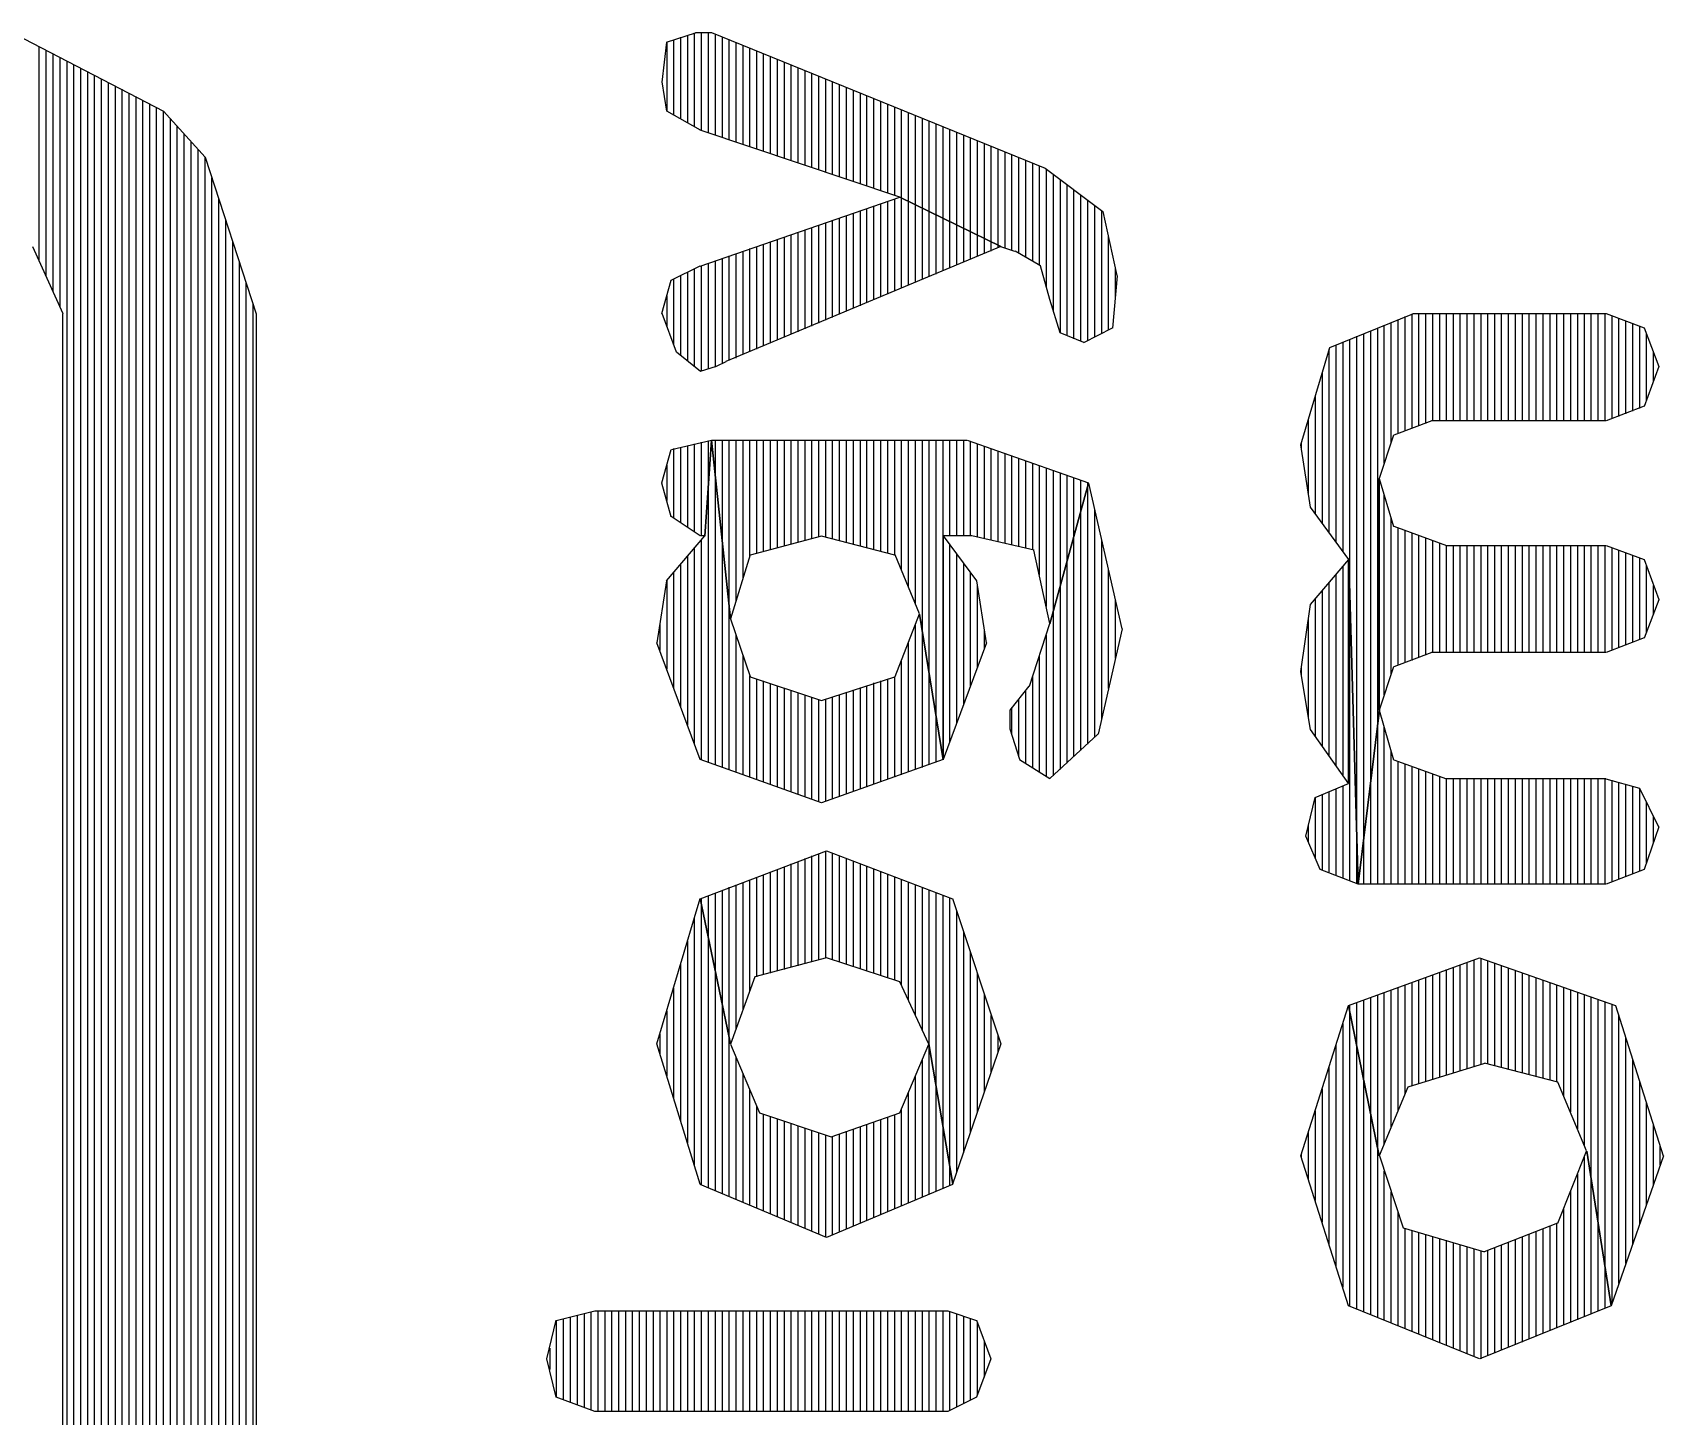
# Model space of a CAD drawing. Extents: x -34 to 106, y -22 to 53.
# Drawn here: x 37.76 to 40.196, y 21.639 to 23.705 of the extents above; entities that cross this region are included whole.
import ezdxf

# ---------------------------------------------------------------- set-up
doc = ezdxf.new("R2010")
doc.units = 0
doc.layers.add('BG_SILKTOP20240221', color=40, linetype='CONTINUOUS')

msp = doc.modelspace()

# ---------------------------------------------------------------- linework, layer by layer
at = {"layer": 'BG_SILKTOP20240221'}
for points in [[(37.733732, 23.702772), (37.955474, 23.587964)], [(38.706806, 23.69058), (38.75024, 23.704804)], [(38.738302, 23.701248), (38.738302, 23.570438)], [(38.748208, 23.70455), (38.748208, 23.564596)], [(38.75024, 23.705058), (38.773862, 23.705058)], [(38.758622, 23.705058), (38.758622, 23.559516)], [(38.769036, 23.705058), (38.769036, 23.555706)], [(38.774116, 23.705058), (39.272464, 23.50262)], [(38.77945, 23.702264), (38.77945, 23.55215)], [(37.769546, 23.683976), (37.769546, 23.363936)], [(37.77996, 23.678642), (37.77996, 23.341584)], [(38.700202, 23.631144), (38.70706, 23.69058)], [(38.70706, 23.691088), (38.70706, 23.587964)], [(38.717474, 23.69439), (38.717474, 23.582376)], [(38.727888, 23.6982), (38.727888, 23.57628)], [(38.789864, 23.698454), (38.789864, 23.549102)], [(38.79977, 23.694136), (38.79977, 23.545038)], [(38.810184, 23.689818), (38.810184, 23.541482)], [(38.820598, 23.686262), (38.820598, 23.538688)], [(38.831012, 23.681436), (38.831012, 23.534624)], [(38.841172, 23.677372), (38.841172, 23.531576)], [(37.790374, 23.673308), (37.790374, 23.318724)], [(37.800788, 23.667974), (37.800788, 23.296118)], [(37.810948, 23.662386), (37.810948, 14.340078)], [(37.821108, 23.657052), (37.821108, 14.293088)], [(37.831522, 23.651718), (37.831522, 14.246606)], [(38.851332, 23.673054), (38.851332, 23.527766)], [(38.861746, 23.669244), (38.861746, 23.524718)], [(38.87216, 23.66518), (38.87216, 23.521416)], [(38.88232, 23.660354), (38.88232, 23.517352)], [(38.892734, 23.656544), (38.892734, 23.51405)], [(38.902894, 23.65248), (38.902894, 23.511002)], [(37.841936, 23.646892), (37.841936, 14.200632)], [(37.852096, 23.641304), (37.852096, 14.153642)], [(37.86251, 23.636224), (37.86251, 14.106906)], [(37.87267, 23.630382), (37.87267, 14.059916)], [(38.70706, 23.587964), (38.700202, 23.631398)], [(38.913308, 23.648162), (38.913308, 23.506938)], [(38.923468, 23.644098), (38.923468, 23.50389)], [(38.933882, 23.639272), (38.933882, 23.50008)], [(38.944296, 23.635208), (38.944296, 23.496524)], [(38.954456, 23.631398), (38.954456, 23.493476)], [(38.964616, 23.62708), (38.964616, 23.489666)], [(37.883084, 23.625556), (37.883084, 14.013942)], [(37.893244, 23.620476), (37.893244, 14.018006)], [(37.903658, 23.614634), (37.903658, 14.02588)], [(37.914072, 23.609808), (37.914072, 14.03477)], [(37.924232, 23.603966), (37.924232, 14.04366)], [(38.97503, 23.622762), (38.97503, 23.485856)], [(38.985444, 23.619206), (38.985444, 23.483316)], [(38.995858, 23.614888), (38.995858, 23.479506)], [(39.005764, 23.610316), (39.005764, 23.476204)], [(39.016178, 23.605998), (39.016178, 23.47214)], [(37.934392, 23.598632), (37.934392, 14.051534)], [(37.944806, 23.593044), (37.944806, 14.060424)], [(37.95522, 23.58771), (37.95522, 14.06906)], [(37.955728, 23.587964), (38.017704, 23.51913)], [(38.757352, 23.559516), (38.70706, 23.58771)], [(39.026592, 23.602188), (39.026592, 23.469092)], [(39.037006, 23.598124), (39.037006, 23.46579)], [(39.04742, 23.593806), (39.04742, 23.462234)], [(39.057326, 23.589488), (39.057326, 23.45817)], [(39.06774, 23.584916), (39.06774, 23.45309)], [(39.078154, 23.58136), (39.078154, 23.448518)], [(37.965634, 23.576788), (37.965634, 14.08557)], [(37.97554, 23.565104), (37.97554, 14.102588)], [(37.985954, 23.553928), (37.985954, 14.119352)], [(39.055294, 23.459186), (38.757098, 23.559516)], [(39.088568, 23.576788), (39.088568, 23.44293)], [(39.098728, 23.57247), (39.098728, 23.438104)], [(39.108888, 23.56866), (39.108888, 23.433024)], [(39.119302, 23.564088), (39.119302, 23.42769)], [(39.129716, 23.560024), (39.129716, 23.42261)], [(39.139876, 23.55596), (39.139876, 23.418292)], [(37.996368, 23.542244), (37.996368, 14.136624)], [(38.006782, 23.531068), (38.006782, 14.153642)], [(39.15029, 23.55215), (39.15029, 23.413212)], [(39.16045, 23.547578), (39.16045, 23.407624)], [(39.170864, 23.54326), (39.170864, 23.402798)], [(39.181024, 23.539196), (39.181024, 23.397464)], [(39.191438, 23.535132), (39.191438, 23.392892)], [(39.201852, 23.531068), (39.201852, 23.387812)], [(38.017196, 23.519384), (38.017196, 14.170406)], [(38.017704, 23.518876), (38.094158, 23.285196)], [(39.212012, 23.526496), (39.212012, 23.383494)], [(39.222172, 23.52294), (39.222172, 23.380192)], [(39.232586, 23.518622), (39.232586, 23.375366)], [(39.243, 23.514304), (39.243, 23.369524)], [(39.253414, 23.509732), (39.253414, 23.363682)], [(39.26332, 23.505414), (39.26332, 23.357586)], [(38.027102, 23.488396), (38.027102, 14.187424)], [(39.27221, 23.50262), (39.358316, 23.438104)], [(39.273734, 23.500588), (39.273734, 23.325836)], [(39.284148, 23.493222), (39.284148, 23.29053)], [(39.294562, 23.485602), (39.294562, 23.257002)], [(38.037516, 23.457408), (38.037516, 14.204696)], [(38.757098, 23.356316), (39.055294, 23.459186)], [(39.04742, 23.4569), (39.04742, 23.319232)], [(39.205916, 23.38578), (39.055294, 23.45944)], [(39.055294, 23.45944), (39.205916, 23.38578)], [(39.057326, 23.45817), (39.057326, 23.32355)], [(39.304976, 23.477982), (39.304976, 23.25243)], [(39.314882, 23.469854), (39.314882, 23.248112)], [(39.325296, 23.462488), (39.325296, 23.244302)], [(38.97503, 23.431754), (38.97503, 23.288752)], [(38.985444, 23.43531), (38.985444, 23.29307)], [(38.995858, 23.439374), (38.995858, 23.297388)], [(39.005764, 23.442676), (39.005764, 23.30196)], [(39.016178, 23.446232), (39.016178, 23.306024)], [(39.026592, 23.450042), (39.026592, 23.310342)], [(39.037006, 23.45309), (39.037006, 23.314406)], [(39.06774, 23.452836), (39.06774, 23.32736)], [(39.078154, 23.447502), (39.078154, 23.331932)], [(39.088568, 23.442676), (39.088568, 23.336504)], [(39.098728, 23.438104), (39.098728, 23.340568)], [(39.108888, 23.432516), (39.108888, 23.344632)], [(39.33571, 23.45436), (39.33571, 23.24481)], [(39.346124, 23.447248), (39.346124, 23.250398)], [(39.356284, 23.439374), (39.356284, 23.255732)], [(39.358316, 23.438104), (39.379652, 23.342346)], [(38.04793, 23.425658), (38.04793, 14.221968)], [(38.913308, 23.410418), (38.913308, 23.26259)], [(38.923468, 23.413974), (38.923468, 23.266908)], [(38.933882, 23.417276), (38.933882, 23.27148)], [(38.944296, 23.421086), (38.944296, 23.275544)], [(38.954456, 23.424642), (38.954456, 23.279862)], [(38.964616, 23.428706), (38.964616, 23.284688)], [(39.119302, 23.427436), (39.119302, 23.349204)], [(39.129716, 23.42261), (39.129716, 23.353776)], [(39.139876, 23.417784), (39.139876, 23.35784)], [(39.15029, 23.412704), (39.15029, 23.362158)], [(39.16045, 23.407624), (39.16045, 23.36673)], [(37.805614, 23.285196), (37.760148, 23.385272)], [(38.058344, 23.394416), (38.058344, 14.238986)], [(39.20617, 23.38578), (38.795452, 23.213822)], [(38.841172, 23.38578), (38.841172, 23.232364)], [(38.851332, 23.389082), (38.851332, 23.236936)], [(38.861746, 23.392638), (38.861746, 23.241254)], [(38.87216, 23.396448), (38.87216, 23.245826)], [(38.88232, 23.39975), (38.88232, 23.250144)], [(38.892734, 23.403306), (38.892734, 23.254208)], [(38.902894, 23.406608), (38.902894, 23.258272)], [(39.170864, 23.402798), (39.170864, 23.371048)], [(39.181024, 23.39721), (39.181024, 23.375112)], [(39.191438, 23.39213), (39.191438, 23.378922)], [(39.201852, 23.386796), (39.201852, 23.383494)], [(39.227252, 23.378414), (39.205916, 23.385272)], [(39.366444, 23.400512), (39.366444, 23.260812)], [(38.068504, 23.36292), (38.068504, 14.256004)], [(38.769036, 23.360888), (38.769036, 23.2029)], [(38.77945, 23.364444), (38.77945, 23.20544)], [(38.789864, 23.368254), (38.789864, 23.211028)], [(38.79977, 23.371556), (38.79977, 23.215346)], [(38.810184, 23.375112), (38.810184, 23.219156)], [(38.820598, 23.378922), (38.820598, 23.224236)], [(38.831012, 23.382732), (38.831012, 23.2283)], [(39.265606, 23.356824), (39.227506, 23.378668)], [(38.699948, 23.28545), (38.713918, 23.335488)], [(38.713918, 23.335488), (38.757098, 23.356824)], [(38.717474, 23.33752), (38.717474, 23.238714)], [(38.727888, 23.342092), (38.727888, 23.222966)], [(38.738302, 23.347172), (38.738302, 23.214584)], [(38.748208, 23.352506), (38.748208, 23.206456)], [(38.758622, 23.357586), (38.758622, 23.199852)], [(39.279322, 23.306786), (39.265352, 23.356824)], [(39.379906, 23.342092), (39.372794, 23.26386)], [(39.376858, 23.354538), (39.376858, 23.311612)], [(38.078664, 23.33117), (38.078664, 14.27226)], [(38.70706, 23.311866), (38.70706, 23.265638)], [(38.089078, 23.29942), (38.089078, 14.323314)], [(39.294562, 23.256748), (39.279576, 23.306532)], [(37.80536, 14.365224), (37.80536, 23.285196)], [(38.093904, 23.285196), (38.093904, 14.365224)], [(38.721792, 23.228046), (38.700202, 23.28545)], [(39.37254, 23.26386), (39.329868, 23.242016)], [(39.697406, 23.234904), (39.821612, 23.285196)], [(39.768526, 23.264368), (39.768526, 22.670516)], [(39.778432, 23.268432), (39.778432, 23.062184)], [(39.788846, 23.272496), (39.788846, 23.093172)], [(39.79926, 23.27656), (39.79926, 23.106126)], [(39.809674, 23.281132), (39.809674, 23.110444)], [(39.820088, 23.285196), (39.820088, 23.113746)], [(39.821612, 23.28545), (40.110156, 23.28545)], [(39.829994, 23.28545), (39.829994, 23.11781)], [(39.840408, 23.285196), (39.840408, 23.121366)], [(39.850822, 23.285196), (39.850822, 23.125176)], [(39.861236, 23.285196), (39.861236, 23.125176)], [(39.871396, 23.285196), (39.871396, 23.125176)], [(39.881556, 23.285196), (39.881556, 23.125176)], [(39.89197, 23.285196), (39.89197, 23.125176)], [(39.902384, 23.285196), (39.902384, 23.125176)], [(39.912544, 23.285196), (39.912544, 23.125176)], [(39.922958, 23.285196), (39.922958, 23.125176)], [(39.933118, 23.285196), (39.933118, 23.125176)], [(39.943532, 23.285196), (39.943532, 23.125176)], [(39.953692, 23.285196), (39.953692, 23.125176)], [(39.964106, 23.285196), (39.964106, 23.125176)], [(39.97452, 23.285196), (39.97452, 23.125176)], [(39.98468, 23.285196), (39.98468, 23.125176)], [(39.99484, 23.285196), (39.99484, 23.125176)], [(40.005254, 23.285196), (40.005254, 23.125176)], [(40.015668, 23.285196), (40.015668, 23.125176)], [(40.026082, 23.285196), (40.026082, 23.125176)], [(40.035988, 23.285196), (40.035988, 23.125176)], [(40.046402, 23.285196), (40.046402, 23.125176)], [(40.056816, 23.285196), (40.056816, 23.125176)], [(40.06723, 23.285196), (40.06723, 23.125176)], [(40.077644, 23.285196), (40.077644, 23.125176)], [(40.08755, 23.285196), (40.08755, 23.125176)], [(40.097964, 23.285196), (40.097964, 23.125176)], [(40.108378, 23.285196), (40.108378, 23.125176)], [(40.110156, 23.28545), (40.167052, 23.264114)], [(40.118792, 23.282148), (40.118792, 23.128478)], [(40.128952, 23.278084), (40.128952, 23.132034)], [(40.139112, 23.27402), (40.139112, 23.136098)], [(40.149526, 23.27021), (40.149526, 23.139908)], [(40.15994, 23.266146), (40.15994, 23.143972)], [(40.167052, 23.264114), (40.188896, 23.20671)], [(39.330122, 23.242524), (39.294562, 23.257002)], [(39.70655, 23.238714), (39.70655, 22.944074)], [(39.716964, 23.243032), (39.716964, 22.930104)], [(39.727124, 23.247096), (39.727124, 22.864572)], [(39.737284, 23.251922), (39.737284, 22.514306)], [(39.747698, 23.255732), (39.747698, 22.49932)], [(39.758112, 23.259796), (39.758112, 22.584664)], [(40.1701, 23.255224), (40.1701, 23.15591)], [(38.757352, 23.199344), (38.721792, 23.228046)], [(38.795452, 23.213568), (38.781228, 23.206456)], [(39.65448, 23.089362), (39.697406, 23.234904)], [(39.696136, 23.232364), (39.696136, 22.958298)], [(40.180514, 23.227284), (40.180514, 23.184104)], [(38.780974, 23.20671), (38.757098, 23.199344)], [(39.685976, 23.197312), (39.685976, 22.972776)], [(40.188896, 23.206456), (40.167052, 23.14702)], [(39.675562, 23.162514), (39.675562, 22.987)], [(40.167052, 23.147274), (40.110156, 23.12543)], [(39.665402, 23.127716), (39.665402, 23.01748)], [(39.849806, 23.12543), (39.79291, 23.104094)], [(40.109902, 23.12543), (39.849552, 23.12543)], [(38.714172, 23.082758), (38.774116, 23.096728)], [(38.748208, 23.090886), (38.748208, 22.959822)], [(38.758622, 23.093426), (38.758622, 22.953726)], [(38.76421, 22.953472), (38.773862, 23.096474)], [(38.773862, 23.096474), (38.76421, 22.953472)], [(38.769036, 23.095712), (38.769036, 23.024846)], [(38.773862, 23.096728), (39.155624, 23.096728)], [(38.802564, 22.829774), (38.774116, 23.096728)], [(38.774116, 23.096728), (38.802564, 22.829774)], [(38.77945, 23.096728), (38.77945, 23.044912)], [(38.789864, 23.096728), (38.789864, 22.948646)], [(38.79977, 23.096728), (38.79977, 22.85238)], [(38.810184, 23.096728), (38.810184, 22.855936)], [(38.820598, 23.096474), (38.820598, 22.889464)], [(38.831012, 23.096728), (38.831012, 22.9235)], [(38.841172, 23.096474), (38.841172, 22.92731)], [(38.851332, 23.096728), (38.851332, 22.930358)], [(38.861746, 23.096728), (38.861746, 22.933406)], [(38.87216, 23.096474), (38.87216, 22.935692)], [(38.88232, 23.096728), (38.88232, 22.93874)], [(38.892734, 23.096474), (38.892734, 22.94128)], [(38.902894, 23.096728), (38.902894, 22.944328)], [(38.913308, 23.096474), (38.913308, 22.946868)], [(38.923468, 23.096728), (38.923468, 22.949916)], [(38.933882, 23.096474), (38.933882, 22.952202)], [(38.944296, 23.096474), (38.944296, 22.952202)], [(38.954456, 23.096728), (38.954456, 22.949916)], [(38.964616, 23.096474), (38.964616, 22.946868)], [(38.97503, 23.096728), (38.97503, 22.944328)], [(38.985444, 23.096728), (38.985444, 22.941788)], [(38.995858, 23.096474), (38.995858, 22.93874)], [(39.005764, 23.096728), (39.005764, 22.936454)], [(39.016178, 23.096474), (39.016178, 22.933406)], [(39.026592, 23.096474), (39.026592, 22.930866)], [(39.037006, 23.096728), (39.037006, 22.92858)], [(39.04742, 23.096474), (39.04742, 22.925532)], [(39.057326, 23.096728), (39.057326, 22.902164)], [(39.06774, 23.096474), (39.06774, 22.876764)], [(39.078154, 23.096728), (39.078154, 22.851618)], [(39.088568, 23.096728), (39.088568, 22.810724)], [(39.098728, 23.096474), (39.098728, 22.747478)], [(39.108888, 23.096728), (39.108888, 22.685248)], [(39.119302, 23.096728), (39.119302, 22.62251)], [(39.129716, 23.096474), (39.129716, 22.953472)], [(39.139876, 23.096474), (39.139876, 22.953472)], [(39.15029, 23.096474), (39.15029, 22.953472)], [(39.155878, 23.096728), (39.337234, 23.03272)], [(39.16045, 23.094696), (39.16045, 22.953472)], [(39.170864, 23.09114), (39.170864, 22.952202)], [(39.654988, 23.09241), (39.654988, 23.084536)], [(39.792656, 23.10384), (39.77132, 23.039324)], [(38.699948, 23.03272), (38.713918, 23.082758)], [(38.717474, 23.084028), (38.717474, 22.980396)], [(38.727888, 23.08606), (38.727888, 22.973284)], [(38.738302, 23.0886), (38.738302, 22.96668)], [(39.181024, 23.087584), (39.181024, 22.949408)], [(39.191438, 23.084028), (39.191438, 22.947376)], [(39.201852, 23.079964), (39.201852, 22.944836)], [(39.212012, 23.076408), (39.212012, 22.94255)], [(39.222172, 23.072598), (39.222172, 22.94001)], [(39.232586, 23.06955), (39.232586, 22.937978)], [(39.668704, 22.996398), (39.65448, 23.089362)], [(38.70706, 23.059136), (38.70706, 23.006304)], [(38.77945, 23.044658), (38.77945, 22.61235)], [(39.243, 23.065232), (39.243, 22.935184)], [(39.253414, 23.06193), (39.253414, 22.933406)], [(39.26332, 23.05812), (39.26332, 22.89556)], [(39.273734, 23.055072), (39.273734, 22.848316)], [(39.284148, 23.051262), (39.284148, 22.83968)], [(39.294562, 23.047452), (39.294562, 22.877272)], [(39.304976, 23.043642), (39.304976, 22.915118)], [(38.713918, 22.982174), (38.699948, 23.032466)], [(38.769036, 23.025354), (38.769036, 22.615652)], [(39.337234, 23.032466), (39.279576, 22.822408)], [(39.279576, 22.822408), (39.337234, 23.032466)], [(39.314882, 23.04034), (39.314882, 22.952456)], [(39.325296, 23.036276), (39.325296, 22.990302)], [(39.33571, 23.03272), (39.33571, 23.028148)], [(39.33571, 23.028402), (39.33571, 22.64283)], [(39.33698, 23.032466), (39.386764, 22.815042)], [(39.77132, 23.039324), (39.77132, 22.693376)], [(39.77132, 22.693376), (39.77132, 23.039324)], [(39.77132, 23.039324), (39.792656, 22.967696)], [(39.725854, 22.918166), (39.668704, 22.996652)], [(39.778432, 23.014432), (39.778432, 22.716236)], [(38.757098, 22.953726), (38.713918, 22.982428)], [(39.325296, 22.990302), (39.325296, 22.633432)], [(39.346124, 22.992842), (39.346124, 22.652736)], [(39.788846, 22.979634), (39.788846, 22.747224)], [(38.706806, 22.88667), (38.76421, 22.953726)], [(38.764464, 22.953726), (38.757352, 22.953726)], [(38.758622, 22.947376), (38.758622, 22.619462)], [(38.789864, 22.947884), (38.789864, 22.608032)], [(38.938454, 22.953472), (38.83152, 22.925024)], [(39.047928, 22.925024), (38.9382, 22.953472)], [(39.162482, 22.953726), (39.11981, 22.953726)], [(39.11981, 22.953726), (39.11981, 22.619716)], [(39.11981, 22.619716), (39.11981, 22.953726)], [(39.120064, 22.953726), (39.169848, 22.88667)], [(39.2557, 22.93239), (39.162736, 22.953726)], [(39.314882, 22.952964), (39.314882, 22.624034)], [(39.356284, 22.947884), (39.356284, 22.680422)], [(39.79291, 22.968204), (39.871904, 22.939502)], [(39.79926, 22.96541), (39.79926, 22.760432)], [(39.809674, 22.961346), (39.809674, 22.764242)], [(39.820088, 22.958044), (39.820088, 22.767798)], [(39.829994, 22.95398), (39.829994, 22.771862)], [(39.840408, 22.950678), (39.840408, 22.775672)], [(39.850822, 22.94636), (39.850822, 22.779228)], [(38.738302, 22.9235), (38.738302, 22.671278)], [(38.748208, 22.935438), (38.748208, 22.643592)], [(38.83152, 22.925532), (38.802564, 22.829774)], [(39.084504, 22.83714), (39.048182, 22.925532)], [(39.129716, 22.94001), (39.129716, 22.645878)], [(39.139876, 22.926294), (39.139876, 22.674072)], [(39.279322, 22.822662), (39.255446, 22.93239)], [(39.861236, 22.942804), (39.861236, 22.779228)], [(39.871396, 22.939502), (40.109902, 22.939502)], [(39.871396, 22.939248), (39.871396, 22.779228)], [(39.881556, 22.939248), (39.881556, 22.779228)], [(39.89197, 22.939248), (39.89197, 22.779228)], [(39.902384, 22.939248), (39.902384, 22.779228)], [(39.912544, 22.939248), (39.912544, 22.779228)], [(39.922958, 22.939248), (39.922958, 22.779228)], [(39.933118, 22.939248), (39.933118, 22.779228)], [(39.943532, 22.939248), (39.943532, 22.779228)], [(39.953692, 22.939248), (39.953692, 22.779228)], [(39.964106, 22.939248), (39.964106, 22.779228)], [(39.97452, 22.939248), (39.97452, 22.779228)], [(39.98468, 22.939248), (39.98468, 22.779228)], [(39.99484, 22.939248), (39.99484, 22.779228)], [(40.005254, 22.939248), (40.005254, 22.779228)], [(40.015668, 22.939248), (40.015668, 22.779228)], [(40.026082, 22.939248), (40.026082, 22.779228)], [(40.035988, 22.939248), (40.035988, 22.779228)], [(40.046402, 22.939248), (40.046402, 22.779228)], [(40.056816, 22.939248), (40.056816, 22.779228)], [(40.06723, 22.939248), (40.06723, 22.779228)], [(40.077644, 22.939248), (40.077644, 22.779228)], [(40.08755, 22.939248), (40.08755, 22.779228)], [(40.097964, 22.939248), (40.097964, 22.779228)], [(40.108378, 22.939248), (40.108378, 22.779228)], [(40.110156, 22.939502), (40.167052, 22.918166)], [(40.118792, 22.935692), (40.118792, 22.78253)], [(40.128952, 22.93239), (40.128952, 22.786848)], [(40.139112, 22.92858), (40.139112, 22.790658)], [(40.149526, 22.924516), (40.149526, 22.794722)], [(40.15994, 22.920452), (40.15994, 22.798532)], [(38.717474, 22.899116), (38.717474, 22.726396)], [(38.727888, 22.911054), (38.727888, 22.69871)], [(39.15029, 22.912578), (39.15029, 22.701758)], [(39.16045, 22.898354), (39.16045, 22.729698)], [(39.304976, 22.915118), (39.304976, 22.614128)], [(39.366444, 22.902926), (39.366444, 22.725888)], [(39.668704, 22.85111), (39.725854, 22.918166)], [(39.716964, 22.90826), (39.716964, 22.596856)], [(39.7256, 22.584156), (39.7256, 22.918166)], [(39.7256, 22.918166), (39.7256, 22.584156)], [(39.740078, 22.433534), (39.725854, 22.918166)], [(39.725854, 22.918166), (39.740078, 22.433534)], [(40.167052, 22.918166), (40.188896, 22.858476)], [(40.1701, 22.909022), (40.1701, 22.809708)], [(38.692836, 22.79396), (38.70706, 22.88667)], [(38.70706, 22.887432), (38.70706, 22.754844)], [(39.169594, 22.88667), (39.184072, 22.79396)], [(39.170864, 22.87905), (39.170864, 22.757384)], [(39.294562, 22.877526), (39.294562, 22.60473)], [(39.696136, 22.883622), (39.696136, 22.625558)], [(39.70655, 22.895814), (39.70655, 22.61108)], [(40.180514, 22.879812), (40.180514, 22.836632)], [(38.79977, 22.851618), (38.79977, 22.604476)], [(39.376858, 22.857968), (39.376858, 22.7711)], [(39.65448, 22.751034), (39.668704, 22.85111)], [(39.675562, 22.86), (39.675562, 22.655022)], [(39.685976, 22.87143), (39.685976, 22.640036)], [(39.727124, 22.864064), (39.727124, 22.438614)], [(40.188896, 22.857968), (40.167052, 22.801072)], [(38.802564, 22.829774), (38.83152, 22.743668)], [(39.048182, 22.743668), (39.084504, 22.83714)], [(39.120064, 22.619462), (39.084504, 22.836632)], [(39.084504, 22.836632), (39.120064, 22.619462)], [(39.284148, 22.840188), (39.284148, 22.595586)], [(39.665402, 22.828758), (39.665402, 22.683978)], [(38.6969, 22.822408), (38.6969, 22.78253)], [(38.810184, 22.805898), (38.810184, 22.601174)], [(39.078154, 22.8219), (39.078154, 22.60473)], [(39.088568, 22.810216), (39.088568, 22.608032)], [(39.181024, 22.813518), (39.181024, 22.785324)], [(39.248842, 22.729444), (39.279576, 22.822662)], [(39.273734, 22.805644), (39.273734, 22.594316)], [(39.387272, 22.815042), (39.351458, 22.657562)], [(40.167052, 22.801326), (40.110156, 22.779482)], [(38.757098, 22.619716), (38.692582, 22.79396)], [(38.820598, 22.775164), (38.820598, 22.596856)], [(39.06774, 22.794976), (39.06774, 22.60092)], [(39.18458, 22.79396), (39.120064, 22.619716)], [(39.26332, 22.775164), (39.26332, 22.601428)], [(39.849806, 22.779482), (39.79291, 22.758146)], [(40.109902, 22.779482), (39.849552, 22.779482)], [(39.057326, 22.768052), (39.057326, 22.59711)], [(39.668704, 22.66442), (39.65448, 22.75078)], [(39.654988, 22.756622), (39.654988, 22.745954)], [(39.792656, 22.757892), (39.77132, 22.693376)], [(38.831012, 22.744684), (38.831012, 22.593554)], [(38.83152, 22.743414), (38.938454, 22.707854)], [(38.841172, 22.740112), (38.841172, 22.590252)], [(38.851332, 22.737064), (38.851332, 22.586442)], [(38.861746, 22.733), (38.861746, 22.582124)], [(38.87216, 22.729952), (38.87216, 22.578822)], [(38.88232, 22.72665), (38.88232, 22.57552)], [(38.9382, 22.707854), (39.047928, 22.743414)], [(38.995858, 22.727412), (38.995858, 22.57552)], [(39.005764, 22.729952), (39.005764, 22.578568)], [(39.016178, 22.734016), (39.016178, 22.582886)], [(39.026592, 22.737064), (39.026592, 22.586442)], [(39.037006, 22.740112), (39.037006, 22.590252)], [(39.04742, 22.743414), (39.04742, 22.5933)], [(39.098728, 22.747224), (39.098728, 22.612096)], [(39.219886, 22.693376), (39.248588, 22.72919)], [(39.253414, 22.743668), (39.253414, 22.607524)], [(38.892734, 22.723094), (38.892734, 22.571456)], [(38.902894, 22.719792), (38.902894, 22.5679)], [(38.913308, 22.715982), (38.913308, 22.563836)], [(38.923468, 22.71268), (38.923468, 22.560534)], [(38.933882, 22.709378), (38.933882, 22.556978)], [(38.944296, 22.71014), (38.944296, 22.557232)], [(38.954456, 22.713188), (38.954456, 22.560534)], [(38.964616, 22.716744), (38.964616, 22.563836)], [(38.97503, 22.720046), (38.97503, 22.5679)], [(38.985444, 22.723602), (38.985444, 22.571964)], [(39.232586, 22.709632), (39.232586, 22.624796)], [(39.243, 22.722332), (39.243, 22.614128)], [(39.108888, 22.68474), (39.108888, 22.615652)], [(39.219886, 22.66442), (39.219886, 22.693376)], [(39.222172, 22.697186), (39.222172, 22.657562)], [(39.771574, 22.693884), (39.740078, 22.433534)], [(39.740078, 22.433534), (39.771574, 22.693884)], [(39.77132, 22.693376), (39.792656, 22.619462)], [(39.234364, 22.619716), (39.22014, 22.664928)], [(39.351204, 22.657816), (39.279322, 22.591268)], [(39.725854, 22.583648), (39.668704, 22.66442)], [(39.768526, 22.670516), (39.768526, 22.43328)], [(39.778432, 22.667468), (39.778432, 22.43328)], [(39.788846, 22.632162), (39.788846, 22.433534)], [(38.9382, 22.5552), (38.757098, 22.619716)], [(39.11981, 22.619716), (38.9382, 22.5552)], [(39.119302, 22.621748), (39.119302, 22.619208)], [(39.279322, 22.591014), (39.23411, 22.619462)], [(39.79291, 22.619462), (39.871904, 22.591014)], [(39.79926, 22.616922), (39.79926, 22.433534)], [(39.809674, 22.613366), (39.809674, 22.433534)], [(39.820088, 22.609556), (39.820088, 22.43328)], [(39.829994, 22.606), (39.829994, 22.433534)], [(39.675562, 22.56282), (39.7256, 22.584156)], [(39.716964, 22.580346), (39.716964, 22.442424)], [(39.758112, 22.585172), (39.758112, 22.433534)], [(39.840408, 22.602444), (39.840408, 22.433534)], [(39.850822, 22.598126), (39.850822, 22.43328)], [(39.861236, 22.594316), (39.861236, 22.43328)], [(39.871396, 22.591268), (39.871396, 22.433534)], [(39.871396, 22.591268), (40.109902, 22.591268)], [(39.881556, 22.591268), (39.881556, 22.433534)], [(39.89197, 22.591268), (39.89197, 22.433534)], [(39.902384, 22.591268), (39.902384, 22.433534)], [(39.912544, 22.591268), (39.912544, 22.433534)], [(39.922958, 22.591268), (39.922958, 22.433534)], [(39.933118, 22.591268), (39.933118, 22.433534)], [(39.943532, 22.591268), (39.943532, 22.433534)], [(39.953692, 22.591268), (39.953692, 22.433534)], [(39.964106, 22.591268), (39.964106, 22.433534)], [(39.97452, 22.591268), (39.97452, 22.433534)], [(39.98468, 22.591268), (39.98468, 22.433534)], [(39.99484, 22.591268), (39.99484, 22.433534)], [(40.005254, 22.591268), (40.005254, 22.433534)], [(40.015668, 22.591268), (40.015668, 22.433534)], [(40.026082, 22.591268), (40.026082, 22.433534)], [(40.035988, 22.591268), (40.035988, 22.433534)], [(40.046402, 22.591268), (40.046402, 22.433534)], [(40.056816, 22.591268), (40.056816, 22.433534)], [(40.06723, 22.591268), (40.06723, 22.433534)], [(40.077644, 22.591268), (40.077644, 22.433534)], [(40.08755, 22.591268), (40.08755, 22.433534)], [(40.097964, 22.591268), (40.097964, 22.433534)], [(40.108378, 22.591268), (40.108378, 22.433534)], [(40.109902, 22.591014), (40.15994, 22.57679)], [(40.118792, 22.588728), (40.118792, 22.436836)], [(40.128952, 22.585172), (40.128952, 22.440392)], [(40.139112, 22.582632), (40.139112, 22.44471)], [(40.149526, 22.579838), (40.149526, 22.448774)], [(39.661592, 22.505416), (39.675562, 22.56282)], [(39.675562, 22.56282), (39.675562, 22.471888)], [(39.685976, 22.567646), (39.685976, 22.454108)], [(39.696136, 22.571964), (39.696136, 22.450552)], [(39.70655, 22.575774), (39.70655, 22.446234)], [(40.15994, 22.577044), (40.15994, 22.452584)], [(40.15994, 22.57679), (40.188388, 22.519132)], [(40.1701, 22.555708), (40.1701, 22.464522)], [(40.180514, 22.535388), (40.180514, 22.495764)], [(39.665402, 22.521164), (39.665402, 22.496018)], [(39.737284, 22.514052), (39.737284, 22.434804)], [(40.188896, 22.519386), (40.167052, 22.455378)], [(38.757098, 22.411944), (38.945566, 22.483572)], [(38.944296, 22.483064), (38.944296, 22.323044)], [(38.945566, 22.483572), (39.13378, 22.411944)], [(39.682928, 22.455378), (39.661592, 22.505416)], [(39.747698, 22.49932), (39.747698, 22.43328)], [(38.88232, 22.459696), (38.88232, 22.30628)], [(38.892734, 22.46376), (38.892734, 22.309074)], [(38.902894, 22.46757), (38.902894, 22.311868)], [(38.913308, 22.471888), (38.913308, 22.31517)], [(38.923468, 22.475952), (38.923468, 22.317964)], [(38.933882, 22.479254), (38.933882, 22.320504)], [(38.954456, 22.480016), (38.954456, 22.320758)], [(38.964616, 22.47646), (38.964616, 22.317964)], [(38.97503, 22.472142), (38.97503, 22.3139)], [(38.985444, 22.468586), (38.985444, 22.31136)], [(38.995858, 22.464268), (38.995858, 22.307296)], [(39.005764, 22.460204), (39.005764, 22.303994)], [(38.820598, 22.436328), (38.820598, 22.24532)], [(38.831012, 22.440138), (38.831012, 22.274276)], [(38.841172, 22.443948), (38.841172, 22.295358)], [(38.851332, 22.447758), (38.851332, 22.298152)], [(38.861746, 22.451822), (38.861746, 22.300946)], [(38.87216, 22.455632), (38.87216, 22.30374)], [(39.016178, 22.456394), (39.016178, 22.300692)], [(39.026592, 22.453092), (39.026592, 22.297644)], [(39.037006, 22.449028), (39.037006, 22.294088)], [(39.04742, 22.444964), (39.04742, 22.290786)], [(39.057326, 22.4409), (39.057326, 22.283166)], [(39.06774, 22.436836), (39.06774, 22.261068)], [(39.078154, 22.43328), (39.078154, 22.238716)], [(39.740078, 22.433534), (39.683182, 22.455378)], [(40.109902, 22.433534), (39.739824, 22.433534)], [(40.167052, 22.455378), (40.110156, 22.433534)], [(38.692582, 22.195028), (38.757098, 22.412198)], [(38.80231, 22.195028), (38.757098, 22.412198)], [(38.757098, 22.412198), (38.80231, 22.195028)], [(38.758622, 22.41296), (38.758622, 22.404578)], [(38.769036, 22.41677), (38.769036, 22.354794)], [(38.77945, 22.42058), (38.77945, 22.305264)], [(38.789864, 22.424898), (38.789864, 22.255988)], [(38.79977, 22.428962), (38.79977, 22.206458)], [(38.810184, 22.432518), (38.810184, 22.216364)], [(39.088568, 22.429216), (39.088568, 22.216364)], [(39.098728, 22.425152), (39.098728, 22.192996)], [(39.108888, 22.421342), (39.108888, 22.13229)], [(39.119302, 22.417278), (39.119302, 22.07133)], [(39.129716, 22.413468), (39.129716, 22.010624)], [(39.13378, 22.412198), (39.205916, 22.195028)], [(38.758622, 22.403816), (38.758622, 21.984716)], [(39.139876, 22.39391), (39.139876, 22.002496)], [(38.748208, 22.382988), (38.748208, 22.013672)], [(39.15029, 22.362414), (39.15029, 22.032468)], [(38.738302, 22.348444), (38.738302, 22.0472)], [(38.769036, 22.354794), (38.769036, 21.980652)], [(38.727888, 22.313646), (38.727888, 22.080474)], [(38.94582, 22.323552), (38.838886, 22.295104)], [(39.055294, 22.287738), (38.945566, 22.323552)], [(39.16045, 22.331426), (39.16045, 22.062186)], [(39.7256, 22.252432), (39.92118, 22.323806)], [(39.89197, 22.313392), (39.89197, 22.154896)], [(39.902384, 22.316694), (39.902384, 22.157944)], [(39.912544, 22.320504), (39.912544, 22.160992)], [(39.92118, 22.323806), (40.124126, 22.252432)], [(39.922958, 22.323044), (39.922958, 22.164548)], [(39.933118, 22.319488), (39.933118, 22.16531)], [(39.943532, 22.315932), (39.943532, 22.16277)], [(39.953692, 22.311868), (39.953692, 22.159722)], [(38.77945, 22.304756), (38.77945, 21.97608)], [(38.838886, 22.295104), (38.802564, 22.194774)], [(39.098474, 22.194774), (39.055548, 22.287738)], [(39.170864, 22.29993), (39.170864, 22.092412)], [(39.829994, 22.290532), (39.829994, 22.135338)], [(39.840408, 22.294088), (39.840408, 22.138386)], [(39.850822, 22.298406), (39.850822, 22.141688)], [(39.861236, 22.302216), (39.861236, 22.145498)], [(39.871396, 22.306026), (39.871396, 22.1488)], [(39.881556, 22.309074), (39.881556, 22.151594)], [(39.964106, 22.308566), (39.964106, 22.156928)], [(39.97452, 22.304502), (39.97452, 22.154388)], [(39.98468, 22.300946), (39.98468, 22.151848)], [(39.99484, 22.297644), (39.99484, 22.149308)], [(40.005254, 22.294088), (40.005254, 22.146768)], [(40.015668, 22.290278), (40.015668, 22.14372)], [(38.717474, 22.278594), (38.717474, 22.113748)], [(39.181024, 22.269196), (39.181024, 22.122892)], [(39.758112, 22.264116), (39.758112, 22.092412)], [(39.768526, 22.26818), (39.768526, 22.04212)], [(39.778432, 22.271736), (39.778432, 22.045676)], [(39.788846, 22.2758), (39.788846, 22.070568)], [(39.79926, 22.27961), (39.79926, 22.09546)], [(39.809674, 22.28342), (39.809674, 22.120098)], [(39.820088, 22.286468), (39.820088, 22.132036)], [(40.026082, 22.286468), (40.026082, 22.14118)], [(40.035988, 22.283166), (40.035988, 22.138386)], [(40.046402, 22.27961), (40.046402, 22.118066)], [(40.056816, 22.2758), (40.056816, 22.093682)], [(40.06723, 22.272244), (40.06723, 22.068536)], [(40.077644, 22.26818), (40.077644, 22.043644)], [(40.08755, 22.265132), (40.08755, 21.992082)], [(38.70706, 22.244558), (38.70706, 22.14753)], [(38.789864, 22.25548), (38.789864, 21.971762)], [(39.654226, 22.02815), (39.7256, 22.252432)], [(39.77132, 22.02815), (39.7256, 22.252432)], [(39.7256, 22.252432), (39.77132, 22.02815)], [(39.727124, 22.253448), (39.727124, 22.244812)], [(39.727124, 22.244304), (39.727124, 21.803106)], [(39.737284, 22.256496), (39.737284, 22.194012)], [(39.747698, 22.26056), (39.747698, 22.14372)], [(40.097964, 22.261576), (40.097964, 21.926296)], [(40.108378, 22.257512), (40.108378, 21.859748)], [(40.118792, 22.253956), (40.118792, 21.80844)], [(40.124126, 22.252432), (40.1955, 22.02815)], [(39.191438, 22.2377), (39.191438, 22.153118)], [(39.716964, 22.225), (39.716964, 21.831808)], [(40.128952, 22.237446), (40.128952, 21.83765)], [(38.757098, 21.985478), (38.692582, 22.195028)], [(38.6969, 22.20976), (38.6969, 22.181058)], [(38.79977, 22.205696), (38.79977, 21.96719)], [(38.80231, 22.194774), (38.84549, 22.092158)], [(39.055548, 22.092158), (39.098474, 22.194774)], [(39.134288, 21.985478), (39.098474, 22.195028)], [(39.098474, 22.195028), (39.134288, 21.985478)], [(39.098728, 22.192488), (39.098728, 21.970238)], [(39.205916, 22.195028), (39.13378, 21.985478)], [(39.201852, 22.206966), (39.201852, 22.183344)], [(39.70655, 22.192996), (39.70655, 21.863812)], [(39.737284, 22.193504), (39.737284, 21.798788)], [(40.139112, 22.20468), (40.139112, 21.867114)], [(38.810184, 22.175978), (38.810184, 21.963126)], [(39.088568, 22.171406), (39.088568, 21.965666)], [(39.928546, 22.166072), (39.813992, 22.130512)], [(40.038274, 22.137878), (39.928546, 22.16658)], [(40.149526, 22.172168), (40.149526, 21.896324)], [(38.820598, 22.151594), (38.820598, 21.958808)], [(39.078154, 22.146768), (39.078154, 21.961602)], [(39.696136, 22.160738), (39.696136, 21.89607)], [(39.747698, 22.142704), (39.747698, 21.794978)], [(38.831012, 22.126956), (38.831012, 21.954998)], [(39.06774, 22.122892), (39.06774, 21.957792)], [(39.108888, 22.132036), (39.108888, 21.97481)], [(39.685976, 22.127972), (39.685976, 21.928836)], [(39.813992, 22.130512), (39.77132, 22.027896)], [(40.080946, 22.035516), (40.038274, 22.137878)], [(40.15994, 22.13991), (40.15994, 21.925788)], [(38.841172, 22.102572), (38.841172, 21.950426)], [(38.84549, 22.092158), (38.952932, 22.056344)], [(38.952932, 22.056344), (39.055294, 22.092158)], [(39.057326, 22.098), (39.057326, 21.95322)], [(39.675562, 22.09546), (39.675562, 21.961348)], [(39.758112, 22.092158), (39.758112, 21.79066)], [(40.1701, 22.107906), (40.1701, 21.955506)], [(38.851332, 22.089872), (38.851332, 21.945854)], [(38.861746, 22.086824), (38.861746, 21.94179)], [(38.87216, 22.083268), (38.87216, 21.937472)], [(38.88232, 22.079966), (38.88232, 21.932646)], [(38.892734, 22.076156), (38.892734, 21.928328)], [(38.902894, 22.0726), (38.902894, 21.924264)], [(38.913308, 22.069806), (38.913308, 21.919946)], [(38.985444, 22.068282), (38.985444, 21.923248)], [(38.995858, 22.07133), (38.995858, 21.927312)], [(39.005764, 22.075394), (39.005764, 21.931376)], [(39.016178, 22.07895), (39.016178, 21.935694)], [(39.026592, 22.082252), (39.026592, 21.940266)], [(39.037006, 22.086062), (39.037006, 21.944584)], [(39.04742, 22.089618), (39.04742, 21.948648)], [(39.119302, 22.071076), (39.119302, 21.97862)], [(40.180514, 22.075394), (40.180514, 21.985224)], [(38.923468, 22.065996), (38.923468, 21.915628)], [(38.933882, 22.062186), (38.933882, 21.91131)], [(38.944296, 22.059138), (38.944296, 21.906992)], [(38.954456, 22.057614), (38.954456, 21.91004)], [(38.964616, 22.060662), (38.964616, 21.914104)], [(38.97503, 22.064726), (38.97503, 21.91893)], [(39.665402, 22.063456), (39.665402, 21.993352)], [(39.7256, 21.803868), (39.654226, 22.027896)], [(39.654988, 22.030944), (39.654988, 22.025864)], [(39.768526, 22.041866), (39.768526, 21.787104)], [(39.771574, 22.02815), (39.807134, 21.920708)], [(40.038274, 21.927566), (40.080946, 22.035008)], [(40.077644, 22.026626), (40.077644, 21.787612)], [(40.117522, 21.803868), (40.0812, 22.035008)], [(40.0812, 22.035008), (40.117522, 21.803868)], [(40.195754, 22.027896), (40.117522, 21.803868)], [(40.190674, 22.042374), (40.190674, 22.01418)], [(39.129716, 22.010624), (39.129716, 21.983192)], [(39.778432, 22.005036), (39.778432, 21.782786)], [(40.06723, 22.000718), (40.06723, 21.783294)], [(38.945566, 21.90623), (38.757098, 21.985224)], [(39.13378, 21.985224), (38.945566, 21.90623)], [(39.788846, 21.974048), (39.788846, 21.778214)], [(40.056816, 21.974556), (40.056816, 21.778976)], [(40.08755, 21.991574), (40.08755, 21.79193)], [(40.046402, 21.948648), (40.046402, 21.775166)], [(39.79926, 21.943314), (39.79926, 21.774404)], [(39.928546, 21.885148), (40.038274, 21.92782)], [(40.026082, 21.923248), (40.026082, 21.767292)], [(40.035988, 21.927312), (40.035988, 21.770848)], [(40.097964, 21.926042), (40.097964, 21.796248)], [(39.807134, 21.920454), (39.9288, 21.884894)], [(39.809674, 21.919692), (39.809674, 21.77034)], [(39.820088, 21.916898), (39.820088, 21.766276)], [(39.829994, 21.91385), (39.829994, 21.761958)], [(39.840408, 21.911056), (39.840408, 21.758148)], [(39.850822, 21.907754), (39.850822, 21.753576)], [(39.861236, 21.904452), (39.861236, 21.749258)], [(39.871396, 21.901912), (39.871396, 21.745194)], [(39.881556, 21.89861), (39.881556, 21.741384)], [(39.964106, 21.899372), (39.964106, 21.742146)], [(39.97452, 21.903436), (39.97452, 21.74621)], [(39.98468, 21.906992), (39.98468, 21.75002)], [(39.99484, 21.911056), (39.99484, 21.754084)], [(40.005254, 21.915374), (40.005254, 21.758656)], [(40.015668, 21.919184), (40.015668, 21.76272)], [(39.89197, 21.895562), (39.89197, 21.737066)], [(39.902384, 21.892768), (39.902384, 21.733002)], [(39.912544, 21.889212), (39.912544, 21.72843)], [(39.922958, 21.886418), (39.922958, 21.725128)], [(39.933118, 21.886926), (39.933118, 21.729446)], [(39.943532, 21.89099), (39.943532, 21.733256)], [(39.953692, 21.8948), (39.953692, 21.737828)], [(40.108378, 21.859494), (40.108378, 21.800058)], [(39.92118, 21.724874), (39.7256, 21.803868)], [(40.117522, 21.803868), (39.921434, 21.724874)], [(38.528244, 21.725128), (38.542214, 21.782532)], [(38.542214, 21.782024), (38.599618, 21.796502)], [(38.542214, 21.782024), (38.542214, 21.667724)], [(38.552628, 21.785072), (38.552628, 21.664422)], [(38.563042, 21.787358), (38.563042, 21.660104)], [(38.573456, 21.790152), (38.573456, 21.656294)], [(38.583616, 21.792692), (38.583616, 21.652484)], [(38.593776, 21.795232), (38.593776, 21.648674)], [(38.599618, 21.796756), (39.126922, 21.796756)], [(38.60419, 21.796502), (38.60419, 21.646134)], [(38.614604, 21.796502), (38.614604, 21.646134)], [(38.624764, 21.796502), (38.624764, 21.646134)], [(38.635178, 21.796502), (38.635178, 21.646134)], [(38.645338, 21.796502), (38.645338, 21.646134)], [(38.655752, 21.796502), (38.655752, 21.646134)], [(38.665912, 21.796502), (38.665912, 21.646134)], [(38.676326, 21.796502), (38.676326, 21.646134)], [(38.68674, 21.796502), (38.68674, 21.646134)], [(38.6969, 21.796502), (38.6969, 21.646134)], [(38.70706, 21.796502), (38.70706, 21.646134)], [(38.717474, 21.796502), (38.717474, 21.646134)], [(38.727888, 21.796502), (38.727888, 21.646134)], [(38.738302, 21.796502), (38.738302, 21.646134)], [(38.748208, 21.796502), (38.748208, 21.646134)], [(38.758622, 21.796502), (38.758622, 21.646134)], [(38.769036, 21.796502), (38.769036, 21.646134)], [(38.77945, 21.796502), (38.77945, 21.646134)], [(38.789864, 21.796502), (38.789864, 21.646134)], [(38.79977, 21.796502), (38.79977, 21.646134)], [(38.810184, 21.796502), (38.810184, 21.646134)], [(38.820598, 21.796502), (38.820598, 21.646134)], [(38.831012, 21.796502), (38.831012, 21.646134)], [(38.841172, 21.796502), (38.841172, 21.646134)], [(38.851332, 21.796502), (38.851332, 21.646134)], [(38.861746, 21.796502), (38.861746, 21.646134)], [(38.87216, 21.796502), (38.87216, 21.646134)], [(38.88232, 21.796502), (38.88232, 21.646134)], [(38.892734, 21.796502), (38.892734, 21.646134)], [(38.902894, 21.796502), (38.902894, 21.646134)], [(38.913308, 21.796502), (38.913308, 21.646134)], [(38.923468, 21.796502), (38.923468, 21.646134)], [(38.933882, 21.796502), (38.933882, 21.646134)], [(38.944296, 21.796502), (38.944296, 21.646134)], [(38.954456, 21.796502), (38.954456, 21.646134)], [(38.964616, 21.796502), (38.964616, 21.646134)], [(38.97503, 21.796502), (38.97503, 21.646134)], [(38.985444, 21.796502), (38.985444, 21.646134)], [(38.995858, 21.796502), (38.995858, 21.646134)], [(39.005764, 21.796502), (39.005764, 21.646134)], [(39.016178, 21.796502), (39.016178, 21.646134)], [(39.026592, 21.796502), (39.026592, 21.646134)], [(39.037006, 21.796502), (39.037006, 21.646134)], [(39.04742, 21.796502), (39.04742, 21.646134)], [(39.057326, 21.796502), (39.057326, 21.646134)], [(39.06774, 21.796502), (39.06774, 21.646134)], [(39.078154, 21.796502), (39.078154, 21.646134)], [(39.088568, 21.796502), (39.088568, 21.646134)], [(39.098728, 21.796502), (39.098728, 21.646134)], [(39.108888, 21.796502), (39.108888, 21.646134)], [(39.119302, 21.796502), (39.119302, 21.646134)], [(39.126922, 21.796502), (39.169594, 21.782024)], [(39.129716, 21.795232), (39.129716, 21.647404)], [(39.139876, 21.792438), (39.139876, 21.652992)], [(39.15029, 21.788628), (39.15029, 21.657818)], [(39.16045, 21.785072), (39.16045, 21.663152)], [(39.169594, 21.782532), (39.191438, 21.725128)], [(39.170864, 21.779484), (39.170864, 21.670772)], [(39.181024, 21.752052), (39.181024, 21.697696)], [(38.532308, 21.740876), (38.532308, 21.708872)], [(38.542214, 21.667724), (38.528244, 21.724874)], [(39.191438, 21.724874), (39.169594, 21.667724)], [(38.599618, 21.646134), (38.542214, 21.667724)], [(39.169594, 21.667724), (39.126922, 21.646134)], [(39.126922, 21.646388), (38.599618, 21.646388)]]:
    msp.add_lwpolyline(points, dxfattribs=at)

doc.saveas('drawing.dxf')
